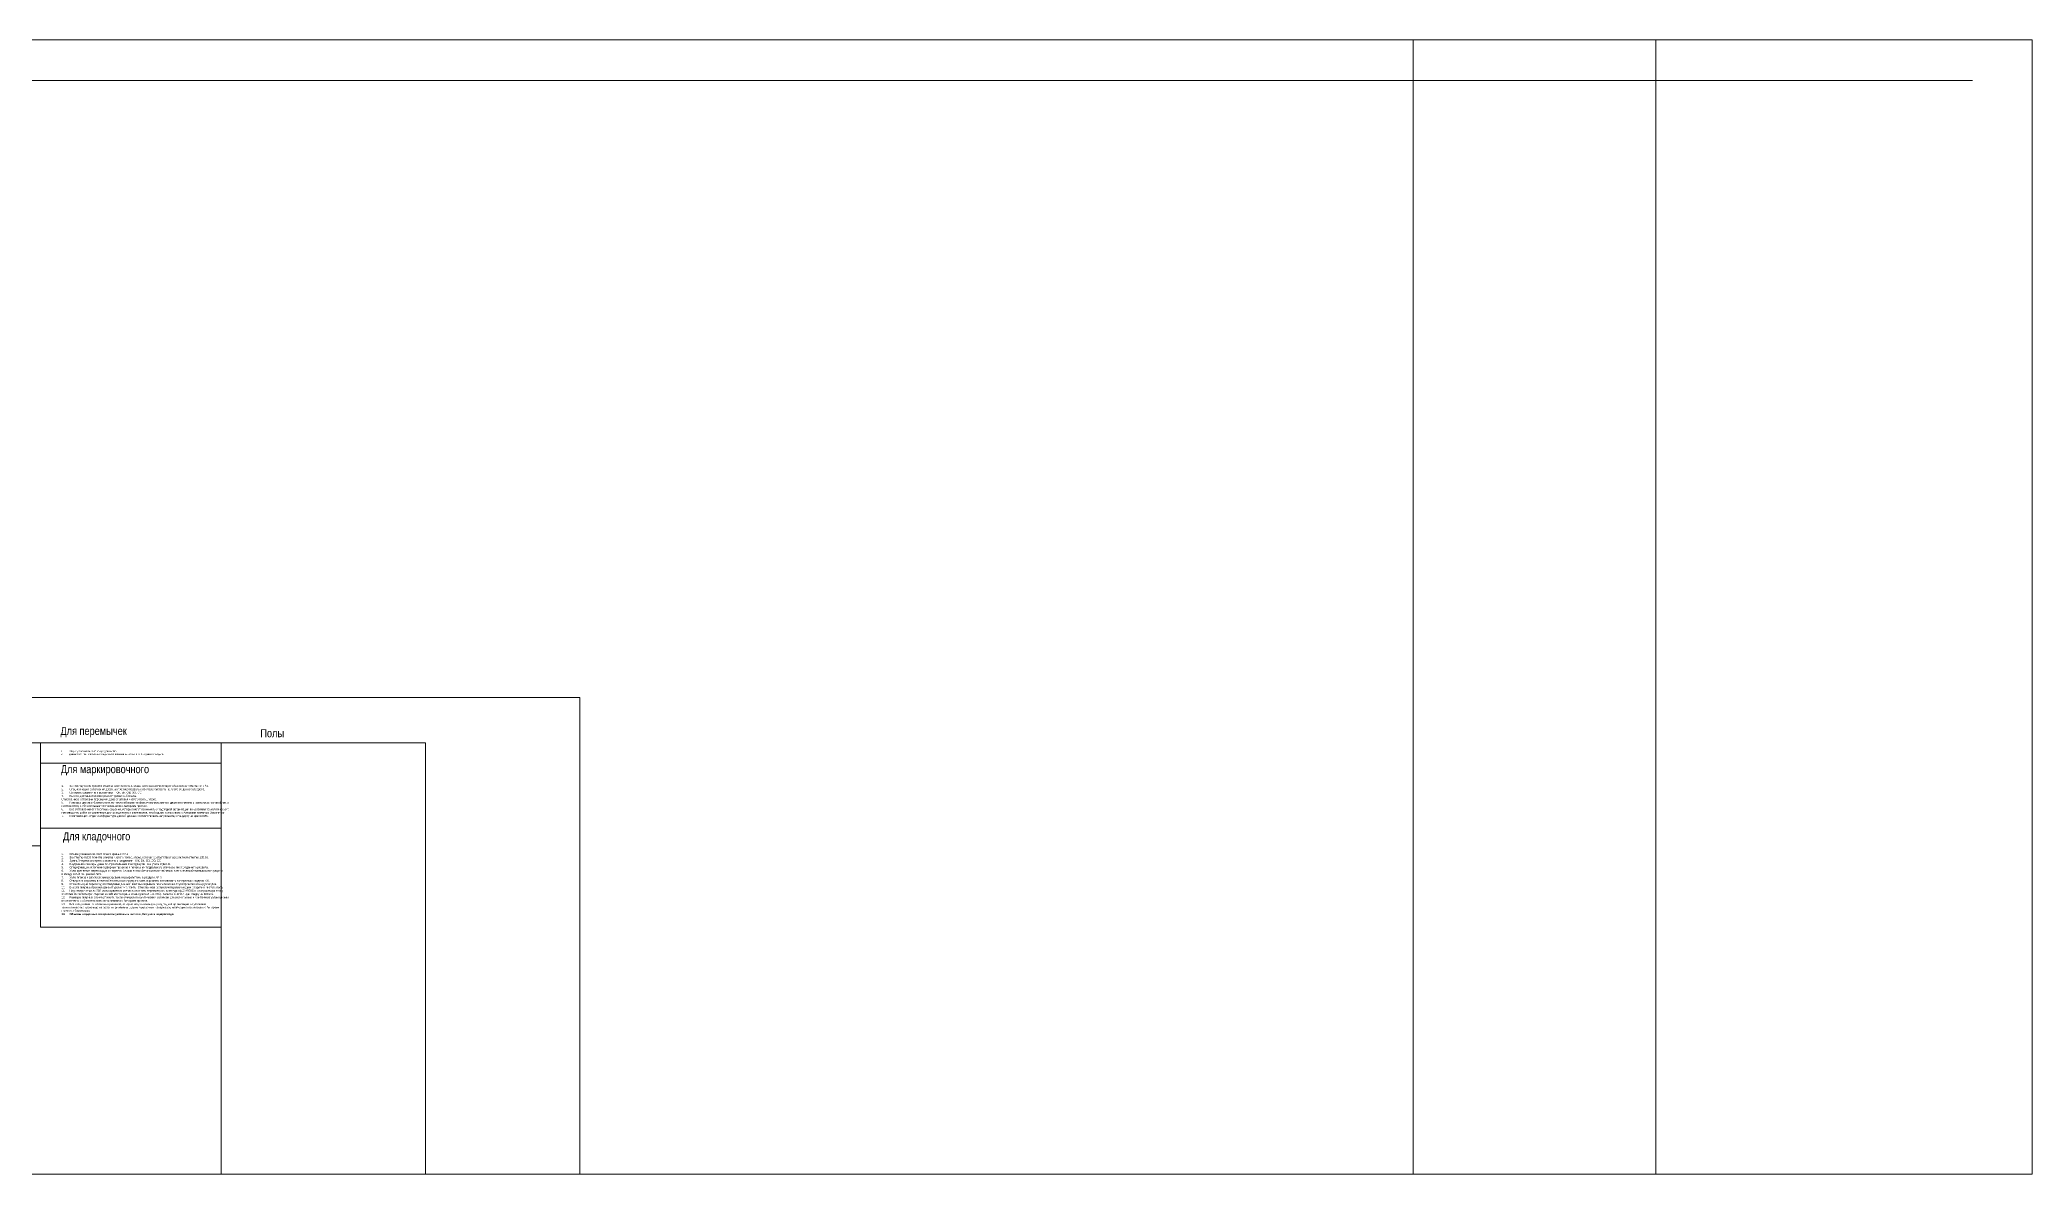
# Model space of a CAD drawing. Header units: millimetres. Extents: x -328335 to 1460319, y -208171 to 164069.
# Drawn here: x -20044 to 228907, y -205995 to -64294 of the extents above; entities that cross this region are included whole.
import ezdxf

# ---------------------------------------------------------------- set-up
doc = ezdxf.new("R2010")
doc.units = ezdxf.units.MM
doc.header["$LTSCALE"] = 0.5
doc.layers.add('АИ_Текст', color=7, linetype='Continuous', lineweight=13)
doc.layers.add('АР_Делит', color=120, linetype='Continuous', lineweight=0, plot=False)
doc.styles.add('style1', font='ARIALN.TTF')

msp = doc.modelspace()

# ---------------------------------------------------------------- linework, layer by layer
at = {"layer": 'АР_Делит'}
for p, q in [((151554.641, -64293.844), (151554.641, -205994.742)), ((181888.899, -64293.844), (181888.899, -205994.742)), ((-137213.713, -69384.15), (221438.629, -69384.15)), ((47411.381, -146463.668), (-132213.713, -146463.668)), ((47411.381, -146463.668), (47411.381, -205994.742))]:
    msp.add_line(p, q, dxfattribs=at)
at = {"layer": 'АР_Делит', "lineweight": 0}
msp.add_lwpolyline([(-132213.713, -64293.844), (228906.764, -64293.844), (228906.764, -205994.742), (-132213.713, -205994.742)], close=True, dxfattribs=at)
at = {"layer": 'АР_Делит'}
for points in [[(-34200.17, -152107.469), (-19952.093, -152107.469), (-19952.093, -164985.86), (-34200.17, -164985.86)], [(-19952.093, -152107.469), (2629.03, -152107.469), (2629.03, -154634.839), (-19952.093, -154634.839)], [(2629.03, -152107.469), (28159.247, -152107.469), (28159.247, -205994.742), (2629.03, -205994.742)], [(-19952.093, -154634.839), (2629.03, -154634.839), (2629.03, -162773.357), (-19952.093, -162773.357)], [(-19952.093, -162773.357), (2629.03, -162773.357), (2629.03, -175126.517), (-19952.093, -175126.517)]]:
    msp.add_lwpolyline(points, close=True, dxfattribs=at)

# ---------------------------------------------------------------- texts
at = {"layer": 'АИ_Текст', "color": 7, "char_height": 250, "attachment_point": 1, "style": 'style1'}
for s, insert, width in [('\\pxsm1,ql;\\P{\\H0.83333x;1.^IОбщие указания см. лист общих данных АР-1.\\P2.^IДанный лист см. совместно с кладочными планами на листах 2, 3, 4, 5 данного раздела.}', (-17392.397, -152642.486), 18126.22078), ('\\P\\pxsm1,ql;1.^IЗа отметку 0,000 принята отметка чистого пола 1 этажа, которая соответствует абсолютной отметке {\\C1;147,81.\\P}2.^IСпецификацию заполнения дверных проемов подвального этажа смотреть на листе {\\C1;00} данного раздела.\\P3.^IСмотреть совместно с разделами    КЖ, ВК, ОВ, ЭО, СС.\\P4.^IВысота дверных проемов дана {\\C32;\\c1466601;от уровня ж.б.плиты}. \\PОтметка низа  установки перемычки дана от уровня чистого пола 1 этажа.\\P5.^IРазмеры дверных блоков уточнить после обмеров по фактическим размерам дверного проема и монтажным узлам фирмы изготовителя, с обязательным согласованием с Авторами проекта.\\P6.^IВсе отступления от проектных решений, которые могут возникнуть у подрядной организации по условиям технологического производства работ и применения других отделочных материалов, необходимо согласовать с Авторами проекта и Заказчиком \\P7.^IКомплектация, отделка и фурнитура дверей должна соответствовать актуальному стандарту на двери ПИК.', (-17342.989, -156946.614), 17450.59238), ('\\pxsm1,ql;1.^IОбщие указания см. лист общих данных АР-1\\P2.^IЗа отметку 0,000 принята отметка чистого пола 1 этажа, которая соответствует абсолютной отметке 133.85.\\P3.^IДанный чертеж смотреть совместно с разделами   КЖ, ВК, ОВ, ЭО, СС.\\P4.^IВнутренние размеры даны по строительным конструкциям  без учета отделки.\\P5.^IСпецификации заполнения дверных проемов и перемычек подвального этажа см. лист {\\C1;14 }данного раздела. \\P6.^IУзлы крепления перегородок из кирпича, блоков из газобетона и пазогребневых плит к железобетонным конструкциям \\Pи между собой см. раздел АР5.\\P7.^IУзлы планов и разрезов замаркированы и разработаны в разделе АР 5\\P8.^IОтверстия и проемы в железобетонных конструкциях замаркированы и привязаны на чертежах раздела КЖ.\\P9.^IОграждающие перегородки коммуникационных шахт выкладывать после монтажа трубопроводов и воздуховодов.{\\C22;\\c3092432;\\P}10.^IВысота дверных проемов дана от уровня ж.б.плиты. Отметка низа  установки перемычки дана от уровня  чистого пола.\\P11.^IНад отверстиями до 600 мм в кирпичных стенах выполнить перемычку из  арматуры ф12 А500С в слое раствора толщ. 20-30 мм из расчета три стержня на 120 мм толщины стены (расход - 41.0пм). Заделка в кирпичную кладку на 200 мм.\\P12.^IРазмеры дверных блоков уточнить после обмеров по фактическим размерам дверного проема и монтажным узлам фирмы изготовителя, с обязательным согласованием с Авторами проекта.\\P13.^IВсе отступления от проектных решений, которые могут возникнуть у подрядной организации по условиям технологического производства работ и применения других отделочных материалов, необходимо согласовать с Авторами проекта и Заказчиком.\\P{\\fArial Narrow|b1|i0|c204|p34;\\C256;14.^IОбъемы кладочных материалов указаны в чистоте, без учета перерасхода.}', (-17334.751, -165875.558), 17442.35426)]:
    msp.add_mtext(s, dxfattribs=dict(at, insert=insert, width=width))
at = {"layer": 'АР_Делит', "lineweight": 60, "char_height": 1000, "attachment_point": 7, "style": 'style1'}
for s, heights, insert in [('\\pxt3,10;Для перемычек', [1467.806], (-17468.558, -151424.797)), ('\\pxt3,10;Полы', [1467.806], (7505.15, -151424.797)), ('Для маркировочного', [0], (-17419.15, -156201.672)), ('Для кладочного', [0], (-17155.909, -164576.736))]:
    msp.add_mtext_dynamic_manual_height_columns(s, width=14666.93665, gutter_width=2500, heights=heights, dxfattribs=dict(at, insert=insert))

doc.saveas('drawing.dxf')
